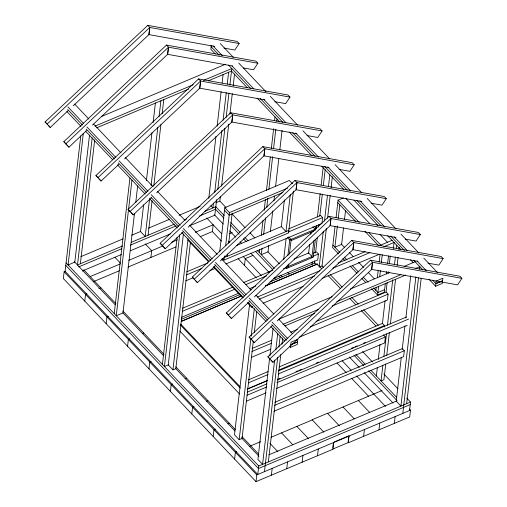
<?xml version="1.0" encoding="UTF-8"?>
<svg xmlns="http://www.w3.org/2000/svg" width="507" height="507" viewBox="0 0 507 507"><rect width="100%" height="100%" fill="white"/><g stroke="black" fill="none" stroke-linecap="round" stroke-linejoin="round"><path stroke-width="0.76" d="M65.53 271.169L64.136 271.758L63.35 278.539L256.016 481.65L332.871 449.278L333.657 442.497M80.771 135.838L65.092 271.353L257.759 474.463L258.741 465.984L66.075 262.873M83.325 133.252L68.084 264.99L74.808 262.157L89.505 135.122M92.179 137.948L77.482 264.977L122.618 245.971M80.366 263.767L94.701 139.869M84.758 301.107L85.544 294.326L86.938 293.737M106.166 323.675L106.952 316.894L108.346 316.305M114.24 313.649L129.938 177.995M131.947 180.112L116.249 315.766L122.973 312.933L134.494 213.346M68.039 110.716L50.25 127.46L45.11 121.953L147.765 25.35L149.768 27.467L148.944 34.577L73.204 105.855M135.768 202.369L137.67 185.904M149.559 198.82L145.205 236.458L140.521 231.522L143.608 204.86M146.415 180.549L151.954 132.714M153.133 122.523L155.402 102.921M127.574 346.243L128.353 339.462L129.754 338.872M151.099 185.486L157.816 127.46M159.084 116.483L160.903 100.798M86.754 130.445L68.965 147.188L63.825 141.681L166.48 45.079L168.482 47.195L167.659 54.312L92.489 125.045M148.088 235.242L152.075 200.74M153.798 185.841L160.877 124.678M162.151 113.701L163.78 99.581M150.902 257.455L151.682 250.673L145.262 243.905M148.976 368.811L149.761 362.03L151.162 361.44M162.411 364.432L177.108 237.396M179.655 234.804L164.414 366.542L168.451 364.844M118.866 164.3L101.077 181.037L95.937 175.536L198.586 78.934L200.595 81.044L199.771 88.161L124.602 158.9M183.407 233.974L168.261 364.926L172.938 369.863L175.821 368.652L190.429 242.403M170.384 391.379L171.17 384.598L172.57 384.008M172.938 369.863L188.122 238.677M211.223 45.402L211.077 46.676L219.239 55.282M211.134 46.739L210.842 49.28L215.196 53.869M208.789 198.294L215.957 136.345M217.135 126.148L221.128 91.647M222.123 83.021L223.124 74.396M213.466 203.231L212.927 207.933L210.842 205.741M214.74 192.248L221.908 130.305M223.086 120.108L226.261 92.661M227.263 84.035L228.619 72.273M221.477 241.155L212.376 231.566L213.162 224.785L195.29 232.307M191.792 413.946L192.578 407.165L193.978 406.576M216.622 199.663L214.822 215.196L190.074 225.621M217.801 189.466L224.88 128.303M226.147 117.326L228.961 93.015M229.867 85.176L231.794 68.521L203.408 80.474M220.399 196.361L219.854 201.07L215.817 202.768M221.578 186.17L228.746 124.221M229.925 114.024L232.282 93.637M233.195 85.797L234.551 74.035M151.549 197.61L133.189 214.892L128.049 209.385L230.698 112.782L232.707 114.899L231.883 122.016L156.714 192.749M219.696 251.821L224.804 207.667L289.402 180.46L292.526 183.756M293.426 191.082L288.591 232.878L223.993 260.085L224.468 255.972M225.647 245.768L229.487 212.604L224.804 207.667M227.168 256.327L227.44 253.975M228.714 242.986L232.073 213.935M213.2 436.514L213.986 429.733L215.38 429.144M244.488 265.415L245.274 258.633L252.955 255.395M183.09 232.003L165.301 248.741L160.155 243.24L262.81 146.637L264.819 148.747L263.995 155.864L188.249 227.142M249.64 303.794L234.488 434.746L239.171 439.683L242.054 438.466L253.304 341.236M234.608 459.082L235.394 452.301L236.788 451.712M252.34 306.38L252.169 307.863L247.27 302.698M259.292 252.562L259.654 249.425M261.289 235.311L263.013 220.412M264.191 210.215L265.459 199.238M266.46 190.613L270.358 156.897M271.359 148.266L273.628 128.664M274.534 120.824L274.984 116.902M239.171 439.683L250.876 338.524M251.149 336.173L254.324 308.731M262.024 248.405L261.295 254.679L268.019 251.846L268.748 245.572M263.659 234.291L265.56 217.82M266.739 207.629L267.829 198.218M268.83 189.593L272.639 156.657M273.546 148.817L275.814 129.215M276.721 121.369L276.993 119.018M254.299 332.611L256.751 311.437M270.383 231.458L272.741 211.07M273.919 200.873L274.464 196.171M275.643 185.974L278.818 158.533M279.813 149.907L282.082 130.299M290.27 194.65L286.005 231.547L281.322 226.61L284.408 199.923M269.604 358.272L257.905 459.431L262.582 464.368L274.648 360.071M269.876 355.92L273.051 328.479M256.016 481.65L256.802 474.869L64.136 271.758M283.692 259.559L286.1 238.759M275.833 349.881L277.735 333.41M315.36 239.431L313.307 257.15L286.411 268.482L286.677 266.169M287.925 255.382L289.712 239.976L287.323 237.453M215.196 265.852L197.413 282.595L192.267 277.088L294.922 180.486L296.931 182.602L296.107 189.719L220.361 260.997M287.849 267.873L288.299 264.02M289.459 254.007L291.151 239.367L288.762 236.845M264.483 471.63L277.716 357.289M278.894 347.099L280.162 336.122M268.349 461.94L280.777 354.507M281.955 344.316L282.684 338.042M271.384 475.179L272.17 468.392M290.555 347.314L290.847 344.773L297.571 341.94L297.805 339.335L291.081 342.162L290.79 344.709L297.514 341.876L297.279 344.481L290.555 347.314L289.465 346.167M308.611 253.462L309.682 244.216M310.842 234.202L311.108 231.889M286.753 468.702L287.551 461.915M311.868 257.759L313.827 240.812M314.986 230.793L315.164 229.253L312.775 226.73M311.9 264.914L312.268 261.777M316.165 228.061L316.438 225.71M317.439 217.085L320.158 193.56M321.159 184.935L323.155 167.678M314.365 263.108L314.638 260.756M315.544 252.917L317.357 237.232M318.535 227.041L318.808 224.69M319.809 216.058L322.344 194.105M323.346 185.48L325.158 169.794M317.116 265.161L317.236 264.103L265.586 285.853M313.497 253.126L316.412 251.897L318.415 254.013L317.731 259.952L273.324 278.654M288.597 228.93L320.627 215.437L322.636 217.554L321.951 223.486L225.849 263.963M319.137 267.265L323.308 231.192M324.493 220.995L327.484 195.119M328.479 186.494L329.842 174.731M322.021 266.048L326.375 228.41M327.554 218.213L330.184 195.474M331.09 187.634L332.364 176.658M302.134 462.226L302.92 455.444M249.831 301.215L231.465 318.497L226.325 312.99L328.98 216.388L330.982 218.504L330.165 225.621L254.419 296.899M335.076 226.249L332.605 247.631L338.568 253.918M336.078 217.611L338.099 200.151L343.473 197.888M337.358 226.008L334.905 247.201L341.629 244.374L343.537 227.884M338.264 218.156L339.81 204.809M344.538 219.252L345.533 210.614M317.502 455.755L318.288 448.968M272.633 325.26L254.273 342.542L249.133 337.035L351.782 240.432L353.791 242.549L352.967 249.659L277.228 320.937M332.884 447.599L333.492 442.319M349.025 436.026L348.246 442.807L409.707 416.919L410.493 410.138L409.422 409.01M273.007 362.283L267.861 356.782L370.516 260.18L372.525 262.296L371.701 269.407L273.007 362.283L270.998 360.173M375.877 290.397L376.245 287.26M377.335 277.836L378.152 270.776M379.147 262.138L380.06 254.286M385.339 283.4L384.319 292.228L377.595 295.061L378.615 286.233M379.705 276.816L380.427 270.535M381.34 262.683L382.246 254.831M363.614 436.331L364.4 429.549M386.429 273.983L386.702 271.625M387.608 263.779L388.514 255.927M376.359 375.979L377.36 367.353M378.266 359.514L379.99 344.614M384.281 327.015L384.452 325.526L382.443 323.415L385.073 300.702M386.068 292.076L387.158 282.665M388.248 273.254L388.432 271.689M389.338 263.843L390.244 256.003M316.184 321.476L386.074 292.045L388.083 294.161L387.392 300.093L299.301 337.193M393.381 248.373L394.066 242.435L383.875 246.732M383.368 334.861L385.377 336.978L384.693 342.916L276.214 388.603M382.861 365.23L381.042 380.915L383.926 379.705L385.738 364.02M383.856 356.605L386.486 333.866M387.487 325.241L392.748 279.763M394.471 264.863L395.378 257.017M396.379 248.392L396.74 245.255M386.74 355.394L389.37 332.655M390.371 324.03L395.542 279.332M397.171 265.218L398.077 257.372M398.99 249.533L399.263 247.182M378.983 429.86L379.768 423.079M401.303 357.258L396.227 401.17L400.91 406.107L415.879 276.721M402.216 349.418L404.935 325.893M405.841 318.054L410.74 275.707M394.338 423.389L395.137 416.602M274.87 402.279L402.305 348.607L404.313 350.724L403.629 356.655L274.002 411.247M402.812 413.37L418.49 277.861M419.485 269.236L419.783 266.695L415.41 268.533M406.671 403.68L421.19 278.216M409.536 410.543L410.512 402.064L406.703 398.046M432.572 280.175L435.893 283.679L442.617 280.846L442.326 283.394L435.602 286.227L436.128 281.074L442.852 278.242L442.56 280.783L435.836 283.616M223.999 48.089L234.836 50.035L239.139 43.526L149.768 27.467L148.912 34.596L214.708 46.416M243.487 67.957L253.551 69.763L257.854 63.255L168.482 47.195L167.627 54.325L232.65 66.005M274.826 101.666L285.663 103.618L289.96 97.11L200.595 81.044L199.739 88.174L264.762 99.86M306.931 135.521L317.769 137.467L322.072 130.958L232.707 114.899L231.851 122.029L296.874 133.709M339.044 169.37L349.881 171.322L354.184 164.813L264.819 148.747L263.963 155.877L328.98 167.564M371.156 203.225L381.993 205.17L386.296 198.662L296.931 182.602L296.069 189.732L361.865 201.552M405.213 239.127L416.051 241.072L420.354 234.564L330.982 218.504L330.127 225.634L395.923 237.46M428.022 263.171L438.859 265.117L443.156 258.608L353.791 242.549L352.935 249.678L417.958 261.358M461.89 278.356L372.525 262.296L371.669 269.42L457.587 284.864L461.89 278.356L459.881 276.239L370.516 260.18M149.768 27.467L47.119 124.069L45.11 121.953M68.965 147.188L65.834 143.798L168.482 47.195M200.595 81.044L97.94 177.646L95.937 175.536M232.707 114.899L130.052 211.501L128.049 209.385M264.819 148.747L162.164 245.35L160.155 243.24M296.931 182.602L194.276 279.205L192.267 277.088M330.982 218.504L228.334 315.107L226.325 312.99M353.791 242.549L251.136 339.151L249.133 337.035M372.525 262.296L269.87 358.899L267.861 356.782M101.191 116.616L225.659 64.193M94.955 126.154L193.218 84.764M96.843 127.777L188.56 89.15M208.212 80.873L231.503 71.062M80.809 256.669L123.03 238.886M131.769 235.204L140.502 231.528M148.513 228.15L169.623 219.258M179.091 215.272L200.202 206.381M131.357 242.289L174.307 224.195M184.504 219.905L186.684 218.986M204.885 211.318L215.805 206.723M78.642 266.91L121.598 248.817M130.331 245.141L176.202 225.824M199.498 216.007L215.513 209.264M82.324 271.004L121.636 254.444M130.375 250.769L170.415 233.904M229.487 212.604L287.551 188.154M282.9 192.527L229.189 215.152L224.506 210.215M90.208 276.569L120.229 263.925M128.81 260.306L163.121 245.857M171.702 242.245L177.418 239.836M93.713 281.543L119.443 270.706M128.024 267.094L175.916 246.922M200.227 236.68L212.376 231.566M98.814 288.737L100.912 287.849M229.456 233.714L232.25 232.536M236.3 245.572L281.296 226.623M186.671 271.853L207.788 262.962M224.284 257.543L288.882 230.336M186.494 274.889L201.786 268.45M222.167 259.869L223.625 259.254M288.42 231.965L322.636 217.554M185.809 280.827L193.091 277.76M209.835 270.706L214.93 268.558M289.712 239.976L316.609 228.644L314.22 226.128M291.005 240.635L313.56 231.135M294.117 259.09L308.668 252.961L312.014 256.491L288.001 266.6M182.457 308.319L232.688 287.158M243.607 282.557L272.728 270.294M182.279 311.355L234.697 289.275M245.616 284.674L266.726 275.783M283.47 268.729L286.385 267.506M313.32 256.162L318.415 254.013M142.328 333.574L143.728 332.985M181.588 317.287L238.379 293.369M249.298 288.768L255.851 286.011M181.183 319.34L240.147 294.504M269.997 281.93L315.139 262.918L316.641 264.508M241.592 295.911L181.202 321.394L241.579 295.968M265.605 285.777L317.268 263.976M319.873 266.847L322.034 265.941L323.656 267.652M257.372 297.045L319.987 270.675M338.182 263.013L365.122 251.668M379.68 245.534L392.057 240.318M259.381 299.162L314.708 275.859M332.909 268.19L370.04 252.556M263.063 303.256L303.104 286.392M322.034 278.419L379.547 254.197M278.983 319.087L332.117 296.703M350.318 289.041L389.623 272.487M404.18 266.352L415.1 261.758M282.938 324.328L318.605 309.308M336.8 301.64L400.853 274.661M284.826 325.95L314.67 313.383M332.136 306.025L405.657 275.06M384.61 289.681L377.886 292.514L373.551 287.944M252.118 348.461L271.777 340.184M290.701 332.212L297.254 329.449M185.144 378.71L186.538 378.121M251.941 351.497L271.6 343.22M310.183 326.964L388.083 294.161M251.257 357.435L270.909 349.152M248.487 379.832L268.146 371.555M279.065 366.954L382.443 323.415M248.31 382.867L267.969 374.591M278.888 369.99L384.452 325.526M278.495 370.909L406.608 316.951M206.552 401.278L207.946 400.688M278.318 373.944L408.61 319.068M247.625 388.799L267.278 380.523M247.403 389.161L267.791 380.573M247.232 392.203L266.891 383.913M277.811 379.325L279.991 378.393M296.006 371.656L298.192 370.731M299.65 370.123L301.836 369.197M316.393 363.075L318.58 362.144M351.338 348.353L353.525 347.428M354.976 346.82L357.162 345.894M363.715 343.144L365.173 342.529M277.633 379.882L407.197 325.31M247.055 395.238L266.707 386.961M276.904 382.665L385.377 336.978M246.364 401.17L266.023 392.893M227.96 423.846L229.354 423.256M274.693 405.315L404.313 350.724M249.368 446.413L260.541 441.705M271.036 437.288L312.249 419.929M327.623 413.459L382.101 390.51M268.792 454.842L396.924 400.879M258.741 465.984L410.512 402.064M410.22 404.605L258.45 468.525L65.783 265.415M334.189 442.028L348.86 435.849L348.075 442.63L332.706 449.101M256.802 474.869L410.493 410.138M147.765 25.35L237.13 41.409L239.139 43.526M166.48 45.079L255.845 61.138L257.854 63.255M198.586 78.934L287.957 94.993L289.96 97.11M230.698 112.782L320.069 128.841L322.072 130.958M262.81 146.637L352.175 162.696L354.184 164.813M294.922 180.486L384.287 196.545L386.296 198.662M328.98 216.388L418.345 232.447L420.354 234.564M351.782 240.432L441.153 256.491L443.156 258.608M220.272 43.596L233.334 57.361M238.772 63.096L265.985 91.786M270.339 96.374L297.552 125.058M302.99 130.8L329.658 158.906M335.102 164.648L361.764 192.761M367.207 198.497L396.049 228.904M400.948 234.069L418.909 252.999M423.808 258.164L437.414 272.506M213.003 45.852L222.256 55.605M232.048 65.929L253.817 88.877M263.615 99.207L285.929 122.732M295.72 133.056L318.58 157.151M327.833 166.904L350.686 191M359.938 200.753L384.971 227.142M394.224 236.896L407.286 250.667M417.084 260.997L426.336 270.751M228.492 65.029L250.864 88.617M260.116 98.371L282.969 122.466M292.71 132.733L315.081 156.314M324.816 166.581L347.13 190.1M356.922 200.43L380.928 225.735M390.669 236.002L404.333 250.407M413.522 260.097L422.832 269.914M231.522 71.081L247.302 87.717M257.1 98.047L279.959 122.143M289.205 131.896L312.065 155.991M321.863 166.315L343.632 189.269M353.968 200.17L377.918 225.412M387.709 235.736L400.771 249.507M410.569 259.831L413.287 262.702M429.074 279.338L435.602 286.227M345.907 198.465L369.755 223.606M380.054 234.462L387.64 242.46M338.099 200.151L359.235 222.44M368.995 232.726L380.915 245.293M337.801 202.699L355.692 221.553M364.907 231.268L378.456 245.553M341.249 243.968L344.5 247.397M349.38 252.543L353.176 256.542M358.595 262.258L363.475 267.398M368.348 272.538L374.312 278.825M332.896 245.09L339.944 252.518M344.278 257.087L346.991 259.945M352.409 265.662L358.373 271.942M363.253 277.088L368.133 282.228M342.903 258.488L345.071 260.775M349.95 265.915L356.998 273.343M361.871 278.489L365.667 282.488M371.631 288.775L377.595 295.061M330.146 274.49L342.048 287.038M351.782 297.305L358.272 304.143M363.684 309.847L378.292 325.247M317.236 264.103L321.584 268.685M328.111 275.561L340.615 288.743M349.855 298.484L355.832 304.789M361.269 310.518L375.947 325.995M285.454 267.474L286.411 268.482M220.025 201.247L226.014 207.559M231.997 213.872L245.058 227.637M249.957 232.802L254.856 237.967M267.918 251.738L279.351 263.786M287.513 272.392L289.142 274.116M362.619 351.573L372.417 361.897M383.843 373.951L397.995 388.863M215.475 206.374L224.183 215.551M230.717 222.44L239.969 232.193M244.868 237.358L248.132 240.8M257.385 250.553L274.255 268.342M280.789 275.225L282.418 276.949M355.895 354.406L365.148 364.159M371.137 370.471L396.715 397.437M215.183 208.916L223.891 218.099M230.425 224.981L239.133 234.164M243.487 238.753L246.206 241.624M255.458 251.377L272.874 269.737M278.863 276.049L280.491 277.766M353.968 355.223L363.766 365.553M368.665 370.718L396.962 400.555M214.499 214.854L223.207 224.031M229.734 230.919L235.723 237.232M240.077 241.82L241.712 243.537M250.959 253.291L268.919 272.227M274.363 277.963L275.998 279.687M349.469 357.143L359.267 367.474M364.165 372.639L393.014 403.046M206.742 218.01L221.724 233.809M228.682 241.142L229.753 242.27M243.132 256.377L261.327 275.561M342.143 360.756L351.237 370.344M356.592 375.985L385.504 406.449M238.068 258.646L256.263 277.83M337.073 363.025L346.173 372.613M351.522 378.254L368.652 396.309M358.36 400.511L369.597 412.356M222.434 258.443L223.993 260.085M74.681 104.106L88.826 119.025M93.725 124.19L120.939 152.873M125.292 157.468L153.044 186.722M157.398 191.316L185.156 220.577M189.51 225.165L217.262 254.425M221.616 259.014L251.003 289.991M255.902 295.156L273.862 314.087M278.761 319.252L292.362 333.593M67.957 106.939L83.737 123.581M87.001 127.023L115.843 157.43M119.113 160.871L147.955 191.278M151.219 194.72L180.061 225.127M183.325 228.568L212.173 258.976M215.437 262.417L245.914 294.548M249.178 297.989L268.767 318.643M272.037 322.084L287.818 338.72M67.659 109.487L82.413 125.039M86.222 129.057L114.525 158.887M118.27 162.842L146.574 192.673M150.928 197.261L178.743 226.585M182.552 230.603L210.849 260.433M214.6 264.388L244.589 296.006M248.886 300.531L267.449 320.101M271.739 324.626L286.493 340.184M66.88 111.515L81.031 126.433M85.385 131.021L112.598 159.711M117.491 164.876L145.249 194.13M149.603 198.725L177.355 227.985M181.709 232.574L208.922 261.257M213.821 266.422L243.208 297.4M248.107 302.565L266.061 321.495M270.96 326.66L284.566 341.002M187.951 240.16L208.631 261.961M213.529 267.126L242.916 298.11M342.992 406.982L354.228 418.833M339.392 425.867L327.452 413.281L312.084 419.752L323.859 432.167M63.825 141.681L65.834 143.798M48.247 125.343L50.25 127.46M99.068 178.92L101.077 181.037M131.18 212.775L133.189 214.892M163.292 246.624L165.301 248.741M195.404 280.479L197.413 282.595M229.462 316.381L231.465 318.497M252.264 340.425L254.273 342.542M296.88 426.4L308.655 438.815M180.65 324.036L239.9 386.499M180.524 325.095L240.324 388.134M281.512 432.877L292.754 444.721M115.057 257.417L120.413 263.057M179.763 330.951L239.634 394.066M269.876 443.302L277.918 451.762M83.782 269.8L115.894 303.649M122.852 310.981L164.065 354.425M175.834 366.84L235.242 429.467M242.2 436.8L258.792 454.291M74.358 261.688L115.254 304.796M122.871 312.825L163.691 355.857M175.663 368.481L234.988 431.02M241.516 437.909L258.938 456.268"/></g></svg>
